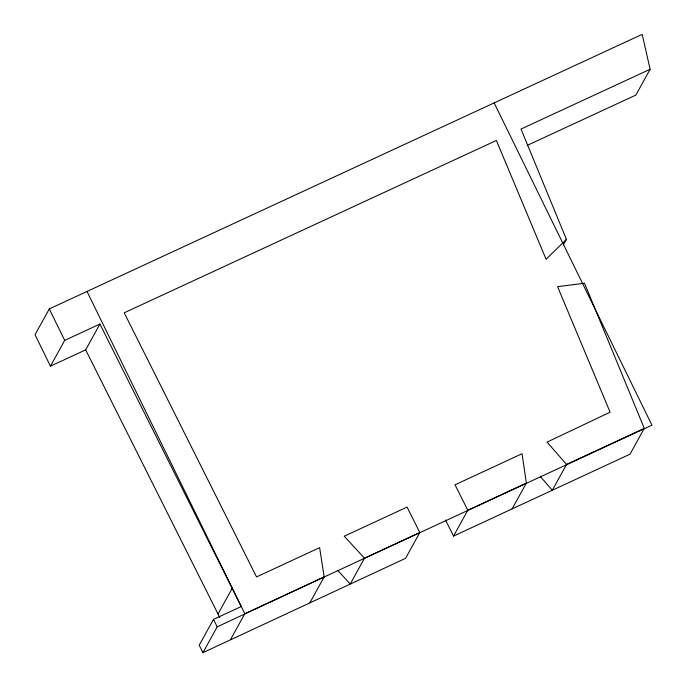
<?xml version="1.0" encoding="UTF-8"?>
<svg xmlns="http://www.w3.org/2000/svg" width="687" height="687" viewBox="0 0 687 687"><rect width="100%" height="100%" fill="white"/><g stroke="black" fill="none" stroke-linecap="round" stroke-linejoin="round"><path stroke-width="1.03" d="M527.144 145.421L635.879 95.072L650.117 69.258L642.19 34.35L49.292 308.918L35.046 334.724L50.443 366.18L85.677 349.863L99.924 324.058L241.257 606.518L213.468 619.416L199.221 645.222L202.94 652.65L405.57 558.333L419.817 532.528L407.056 507.075L344.247 536.221L364.479 558.213L350.233 584.019L337.944 570.665M50.443 366.18L64.69 340.374L99.924 324.058M219.823 617.656L218.019 613.989L232.266 588.184M202.94 652.65L217.186 626.845L324.152 576.925L319.627 547.642L256.543 576.917L124.21 312.808L496.375 140.466L546.088 259.248L566.432 239.351L521.004 129.053L650.117 69.258M230.557 639.545L244.804 613.74L651.954 425.193L494.151 102.904M309.906 602.731L324.152 576.925M563.383 244.881L566.432 239.351M445.519 520.042L453.549 536.075L467.795 510.269L526.362 483.09L522.06 453.712L455.034 484.807L467.795 510.269M512.116 508.895L526.362 483.09M566.56 464.438L547.05 442.11L610.108 412.191L557.569 286.668L584.5 283.224L644.286 428.37L566.56 464.438L552.314 490.243L540.471 476.684M644.286 428.37L630.039 454.176L453.549 536.075M364.479 558.213L419.817 532.528M85.677 349.863L218.019 613.989M213.468 619.416L217.186 626.845M87 291.451L244.804 613.74M49.292 308.918L64.69 340.374"/></g></svg>
